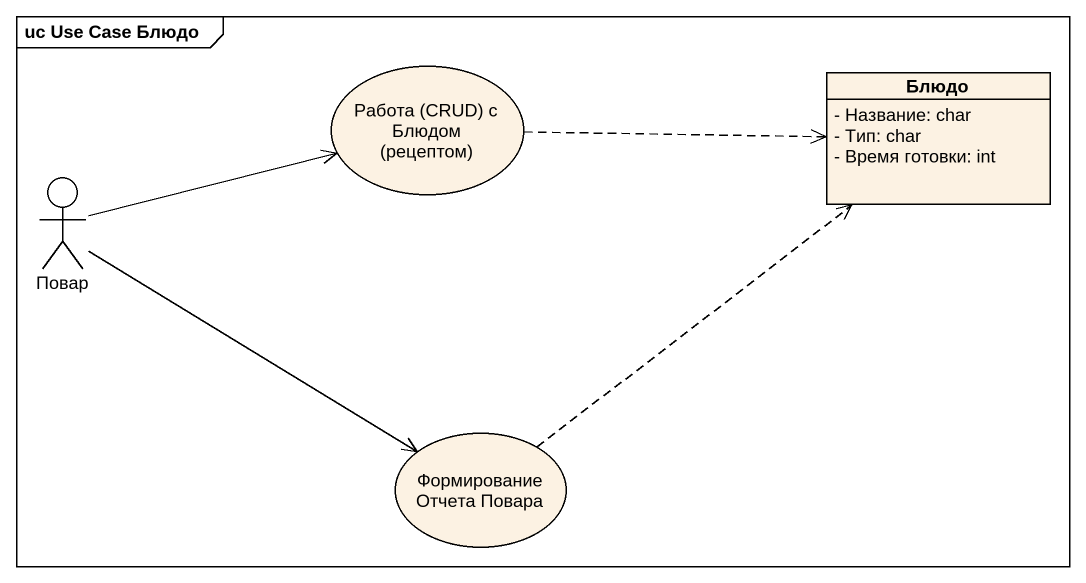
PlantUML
@startuml
mainframe uc Use Case Блюдо
allowmixing
hide circle
hide empty members
skinparam classAttributeIconSize 0
usecase "Работа (CRUD) с Блюдом (рецептом)" as Работа_CRUD_с_Блюдом
class Блюдо {
  - Название: char
  - Тип: char
  - Время готовки: int
}
actor Повар
usecase "Формирование Отчета Повара" as Формирование_Отчета_Повара
Работа_CRUD_с_Блюдом .right.> Блюдо
Повар -right-> Работа_CRUD_с_Блюдом
Повар -right-> Формирование_Отчета_Повара
Формирование_Отчета_Повара .up.> Блюдо
@enduml
